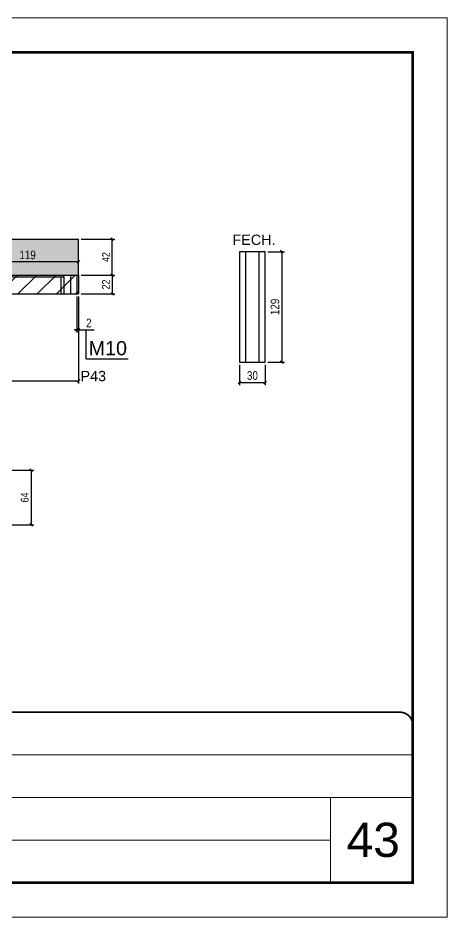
# Model space of a CAD drawing. Extents: x -20960 to -5926, y -2106 to 21915.
# Drawn here: x -8053 to -7552, y 9380 to 10430 of the extents above; entities that cross this region are included whole.
import ezdxf

# ---------------------------------------------------------------- set-up
doc = ezdxf.new("R2010")
doc.units = 0
doc.linetypes.add('CONTINUO', pattern=[0])
doc.linetypes.add('DASHED', pattern=[0.75, 0.5, -0.25])
for name, color, linetype in [('5', 5, 'Continuous'), ('COTA', 241, 'Continuous'), ('NOMENCLATURA', 7, 'Continuous'), ('Painéis', 200, 'Continuous'), ('SARR_2.2x7', 40, 'Continuous'), ('SARR_3.5x7', 81, 'Continuous')]:
    doc.layers.add(name, color=color, linetype=linetype)
for name, color, linetype, lineweight in [('CARIMBO', 255, 'Continuous', 9), ('Folhas', 255, 'Continuous', 9), ('Hachura', 251, 'Continuous', 9), ('SARRAFO DE PRESSAO', 251, 'DASHED', 9)]:
    doc.layers.add(name, color=color, linetype=linetype, lineweight=lineweight)
doc.styles.add('ARIAL', font='arial.ttf')
doc.styles.add('COTA TECNICA', font='techl___.ttf', dxfattribs={"height": 10})
doc.styles.add('COTA TECNICA-50', font='techl___.ttf', dxfattribs={"height": 9})
doc.styles.get("Standard").update_dxf_attribs({"font": 'arial.ttf'})
doc.dimstyles.new('COTA PAINEL-50', dxfattribs={"dimtxt": 9, "dimasz": 3, "dimexe": 3, "dimexo": 3, "dimgap": 3, "dimtad": 1, "dimdec": 1, "dimzin": 12, "dimdsep": 46, "dimtxsty": 'COTA TECNICA-50', "dimblk1": 'OBLIQUE', "dimblk2": 'OBLIQUE', "dimsah": 1, "dimcen": 0.9, "dimclrd": 4, "dimclre": 4, "dimclrt": 240, "dimadec": 1, "dimazin": 3, "dimtfac": 1, "dimtdec": 1, "dimtmove": 0, "dimatfit": 3, "dimfxl": 1, "dimtolj": 1, "dimtzin": 12, "dimarcsym": 0})
doc.dimstyles.new('PAINEL', dxfattribs={"dimtxt": 10, "dimasz": 3, "dimexe": 3, "dimexo": 3, "dimgap": 3, "dimtad": 1, "dimdec": 1, "dimzin": 12, "dimdsep": 46, "dimtxsty": 'COTA TECNICA', "dimblk1": 'OBLIQUE', "dimblk2": 'OBLIQUE', "dimsah": 1, "dimcen": 0.9, "dimclrd": 4, "dimclre": 4, "dimclrt": 240, "dimadec": 1, "dimazin": 3, "dimtfac": 1, "dimtdec": 1, "dimtmove": 0, "dimatfit": 3, "dimfxl": 1, "dimtolj": 1, "dimtzin": 12, "dimarcsym": 0})

# ---------------------------------------------------------------- blocks, each defined once
blk = doc.blocks.new('9999999999')
at = {"color": 30, "linetype": 'CONTINUO'}
for p, q in [((98564.6, 34379.6), (99584, 34379.6)), ((98564.6, 34329.8), (99488, 34329.8)), ((99584, 34329.8), (99488, 34329.8)), ((99488, 34329.8), (99488, 34230.2)), ((98564.6, 34280), (99488, 34280))]:
    blk.add_line(p, q, dxfattribs=at)
at = {"color": 30, "linetype": 'CONTINUO', "const_width": 2}
blk.add_lwpolyline([(99584, 34230.2), (99584, 34414.4, 0.414214), (99569, 34429.4), (98229, 34429.4, 0.414214), (98214, 34414.4), (98214, 34245.2, 0.414214), (98229, 34230.2), (99584, 34230.2)], format="xyb", dxfattribs=at)
at = {"layer": 'Folhas'}
blk.add_lwpolyline([(98139, 34190.2), (99624, 34190.2), (99624, 35240.2), (98139, 35240.2)], close=True, dxfattribs=at)
at = {"layer": 'Folhas', "color": 30, "const_width": 3}
blk.add_lwpolyline([(98214, 34230.2), (99584, 34230.2), (99584, 35200.2), (98214, 35200.2)], close=True, dxfattribs=at)
blk = doc.blocks.new('_Oblique')
at = {"color": 0, "linetype": 'ByBlock', "lineweight": -2}
blk.add_line((-0.5, -0.5), (0.5, 0.5), dxfattribs=at)
blk = doc.blocks.new('*D1673')
at = {"layer": 'COTA', "color": 4, "lineweight": -2, "ltscale": 25, "transparency": 16777216}
for p, q in [((-8224, 10104.4), (-8224, 10002.8)), ((-7982, 10104.4), (-7982, 10002.8)), ((-8224, 10005.8), (-7982, 10005.8))]:
    blk.add_line(p, q, dxfattribs=at)
at = {"layer": 'Defpoints', "color": 0, "ltscale": 25, "transparency": 16777216}
for p in [(-8224, 10107.4), (-7982, 10107.4), (-7982, 10005.8)]:
    blk.add_point(p, dxfattribs=at)
at = {"layer": 'COTA', "color": 4, "lineweight": -2, "ltscale": 25, "transparency": 16777216, "xscale": 3, "yscale": 3, "zscale": 3, "rotation": 180}
blk.add_blockref('_Oblique', (-8224, 10005.8), dxfattribs=at)
at = {"layer": 'COTA', "color": 4, "lineweight": -2, "ltscale": 25, "transparency": 16777216, "xscale": 3, "yscale": 3, "zscale": 3}
blk.add_blockref('_Oblique', (-7982, 10005.8), dxfattribs=at)
at = {"layer": 'COTA', "color": 240, "ltscale": 25, "transparency": 16777216, "insert": (-8103, 10013.9), "char_height": 10, "attachment_point": 5, "style": 'COTA TECNICA'}
blk.add_mtext('\\A1;242', dxfattribs=at)
blk = doc.blocks.new('*D1674')
at = {"layer": 'COTA', "color": 4, "lineweight": -2, "ltscale": 25, "transparency": 16777216}
for p, q in [((-7984, 10104.4), (-7984, 10062.5)), ((-7982, 10104.4), (-7982, 10062.5)), ((-7984, 10065.5), (-7987, 10065.5)), ((-7984, 10065.5), (-7982, 10065.5)), ((-7982, 10065.5), (-7963.9, 10065.5))]:
    blk.add_line(p, q, dxfattribs=at)
at = {"layer": 'Defpoints', "color": 0, "ltscale": 25, "transparency": 16777216}
for p in [(-7984, 10107.4), (-7982, 10107.4), (-7982, 10065.5)]:
    blk.add_point(p, dxfattribs=at)
at = {"layer": 'COTA', "color": 4, "lineweight": -2, "ltscale": 25, "transparency": 16777216, "xscale": 3, "yscale": 3, "zscale": 3}
blk.add_blockref('_Oblique', (-7984, 10065.5), dxfattribs=at)
at = {"layer": 'COTA', "color": 4, "lineweight": -2, "ltscale": 25, "transparency": 16777216, "xscale": 3, "yscale": 3, "zscale": 3, "rotation": 180}
blk.add_blockref('_Oblique', (-7982, 10065.5), dxfattribs=at)
at = {"layer": 'COTA', "color": 240, "ltscale": 25, "transparency": 16777216, "insert": (-7970, 10073.5), "char_height": 10, "attachment_point": 5, "style": 'COTA TECNICA'}
blk.add_mtext('\\A1;2', dxfattribs=at)
blk = doc.blocks.new('*D1676')
at = {"layer": 'COTA', "color": 4, "lineweight": -2, "ltscale": 25, "transparency": 16777216}
for p, q in [((-7794.1, 10024.7), (-7794.1, 10000.8)), ((-7764.1, 10024.7), (-7764.1, 10000.8)), ((-7794.1, 10003.8), (-7764.1, 10003.8))]:
    blk.add_line(p, q, dxfattribs=at)
at = {"layer": 'Defpoints', "color": 0, "ltscale": 25, "transparency": 16777216}
for p in [(-7794.1, 10027.7), (-7764.1, 10027.7), (-7764.1, 10003.8)]:
    blk.add_point(p, dxfattribs=at)
at = {"layer": 'COTA', "color": 4, "lineweight": -2, "ltscale": 25, "transparency": 16777216, "xscale": 3, "yscale": 3, "zscale": 3, "rotation": 180}
blk.add_blockref('_Oblique', (-7794.1, 10003.8), dxfattribs=at)
at = {"layer": 'COTA', "color": 4, "lineweight": -2, "ltscale": 25, "transparency": 16777216, "xscale": 3, "yscale": 3, "zscale": 3}
blk.add_blockref('_Oblique', (-7764.1, 10003.8), dxfattribs=at)
at = {"layer": 'COTA', "color": 240, "ltscale": 25, "transparency": 16777216, "insert": (-7779.1, 10012), "char_height": 10, "attachment_point": 5, "style": 'COTA TECNICA'}
blk.add_mtext('\\A1;30', dxfattribs=at)
blk = doc.blocks.new('*D1677')
at = {"layer": 'COTA', "color": 4, "lineweight": -2, "ltscale": 25, "transparency": 16777216}
for p, q in [((-7761.1, 10156.7), (-7741.7, 10156.7)), ((-7744.7, 10156.7), (-7744.7, 10027.7)), ((-7761.1, 10027.7), (-7741.7, 10027.7))]:
    blk.add_line(p, q, dxfattribs=at)
at = {"layer": 'Defpoints', "color": 0, "ltscale": 25, "transparency": 16777216}
for p in [(-7764.1, 10156.7), (-7764.1, 10027.7), (-7744.7, 10027.7)]:
    blk.add_point(p, dxfattribs=at)
at = {"layer": 'COTA', "color": 4, "lineweight": -2, "ltscale": 25, "transparency": 16777216, "xscale": 3, "yscale": 3, "zscale": 3}
for p, rotation in [((-7744.7, 10156.7), 90), ((-7744.7, 10027.7), 270)]:
    blk.add_blockref('_Oblique', p, dxfattribs=dict(at, rotation=rotation))
at = {"layer": 'COTA', "color": 240, "ltscale": 25, "transparency": 16777216, "insert": (-7752.8, 10092.2), "char_height": 10, "attachment_point": 5, "rotation": 90, "style": 'COTA TECNICA'}
blk.add_mtext('\\A1;129', dxfattribs=at)
blk = doc.blocks.new('*D1681')
at = {"layer": 'COTA', "color": 4, "lineweight": -2, "transparency": 16777216}
for p, q in [((-7979, 10129.4), (-7939.6, 10129.4)), ((-7942.6, 10129.4), (-7942.6, 10107.4)), ((-7979, 10107.4), (-7939.6, 10107.4))]:
    blk.add_line(p, q, dxfattribs=at)
at = {"layer": 'Defpoints', "color": 0, "transparency": 16777216}
for p in [(-7982, 10129.4), (-7982, 10107.4), (-7942.6, 10107.4)]:
    blk.add_point(p, dxfattribs=at)
at = {"layer": 'COTA', "color": 4, "lineweight": -2, "transparency": 16777216, "xscale": 3, "yscale": 3, "zscale": 3}
for p, rotation in [((-7942.6, 10129.4), 90), ((-7942.6, 10107.4), 270)]:
    blk.add_blockref('_Oblique', p, dxfattribs=dict(at, rotation=rotation))
at = {"layer": 'COTA', "color": 240, "transparency": 16777216, "insert": (-7950.1, 10118.4), "char_height": 9, "attachment_point": 5, "rotation": 90, "style": 'COTA TECNICA-50'}
blk.add_mtext('\\A1;22', dxfattribs=at)
blk = doc.blocks.new('*D1682')
at = {"layer": 'COTA', "color": 4, "lineweight": -2, "transparency": 16777216}
for p, q in [((-7979, 10171.4), (-7939.6, 10171.4)), ((-7942.6, 10129.4), (-7942.6, 10171.4)), ((-7979, 10129.4), (-7939.6, 10129.4))]:
    blk.add_line(p, q, dxfattribs=at)
at = {"layer": 'Defpoints', "color": 0, "transparency": 16777216}
for p in [(-7982, 10171.4), (-7942.6, 10171.4), (-7982, 10129.4)]:
    blk.add_point(p, dxfattribs=at)
at = {"layer": 'COTA', "color": 4, "lineweight": -2, "transparency": 16777216, "xscale": 3, "yscale": 3, "zscale": 3}
for p, rotation in [((-7942.6, 10171.4), 90), ((-7942.6, 10129.4), 270)]:
    blk.add_blockref('_Oblique', p, dxfattribs=dict(at, rotation=rotation))
at = {"layer": 'COTA', "color": 240, "transparency": 16777216, "insert": (-7950.1, 10150.4), "char_height": 9, "attachment_point": 5, "rotation": 90, "style": 'COTA TECNICA-50'}
blk.add_mtext('\\A1;42', dxfattribs=at)
blk = doc.blocks.new('*D1699')
at = {"layer": 'COTA', "color": 4, "lineweight": -2, "transparency": 16777216}
for p, q in [((-8081.5, 9901.6), (-8034.2, 9901.6)), ((-8037.2, 9901.6), (-8037.2, 9837.6)), ((-8081.5, 9837.6), (-8034.2, 9837.6))]:
    blk.add_line(p, q, dxfattribs=at)
at = {"layer": 'Defpoints', "color": 0, "transparency": 16777216}
for p in [(-8084.5, 9901.6), (-8084.5, 9837.6), (-8037.2, 9837.6)]:
    blk.add_point(p, dxfattribs=at)
at = {"layer": 'COTA', "color": 4, "lineweight": -2, "transparency": 16777216, "xscale": 3, "yscale": 3, "zscale": 3}
for p, rotation in [((-8037.2, 9901.6), 90), ((-8037.2, 9837.6), 270)]:
    blk.add_blockref('_Oblique', p, dxfattribs=dict(at, rotation=rotation))
at = {"layer": 'COTA', "color": 240, "transparency": 16777216, "insert": (-8044.8, 9869.6), "char_height": 9, "attachment_point": 5, "rotation": 90, "style": 'COTA TECNICA-50'}
blk.add_mtext('\\A1;64', dxfattribs=at)
blk = doc.blocks.new('*D1729')
at = {"layer": 'COTA', "color": 4, "linetype": 'ByBlock', "lineweight": -2, "transparency": 16777216}
for p, q in [((-8101, 10132.4), (-8101, 10147.8)), ((-7982, 10144.8), (-8101, 10144.8)), ((-7982, 10132.4), (-7982, 10147.8))]:
    blk.add_line(p, q, dxfattribs=at)
at = {"layer": 'Defpoints', "color": 0, "linetype": 'ByBlock', "transparency": 16777216}
for p in [(-8101, 10144.8), (-8101, 10129.4), (-7982, 10129.4)]:
    blk.add_point(p, dxfattribs=at)
at = {"layer": 'COTA', "color": 4, "linetype": 'ByBlock', "lineweight": -2, "transparency": 16777216, "xscale": 3, "yscale": 3, "zscale": 3, "rotation": 180}
blk.add_blockref('_Oblique', (-8101, 10144.8), dxfattribs=at)
at = {"layer": 'COTA', "color": 4, "linetype": 'ByBlock', "lineweight": -2, "transparency": 16777216, "xscale": 3, "yscale": 3, "zscale": 3}
blk.add_blockref('_Oblique', (-7982, 10144.8), dxfattribs=at)
at = {"layer": 'COTA', "color": 240, "linetype": 'ByBlock', "transparency": 16777216, "insert": (-8041.5, 10152.9), "char_height": 10, "attachment_point": 5, "style": 'COTA TECNICA'}
blk.add_mtext('\\A1;119', dxfattribs=at)

msp = doc.modelspace()

# ---------------------------------------------------------------- hatches: boundary and pattern name
at = {"layer": 'COTA', "linetype": 'ByBlock'}
h = msp.add_hatch(dxfattribs=at)
h.set_pattern_fill('AR-CONC', color=256, scale=0.03)
h.paths.add_polyline_path([(-7982.04, 10171.38), (-8646.04, 10171.38), (-8669.08, 10171.38), (-8669.08, 10107.38), (-8669.08, 10060.38), (-8646.04, 10060.38), (-8646.04, 10114.38), (-8646.04, 10150.18), (-8101.04, 10150.18), (-8101.04, 10129.38), (-7982.04, 10129.38)])
h.paths.add_polyline_path([(-8053.22, 10143.06), (-8030.42, 10143.06), (-8030.42, 10163.65), (-8053.22, 10163.65)], flags=24)
at = {"layer": 'Hachura', "ltscale": 25}
h = msp.add_hatch(dxfattribs=at)
h.set_pattern_fill('ANSI31', color=256, scale=5)
h.set_pattern_definition([(45, (-151002.373, -21913.633), (-11.2253202, 11.2253202), [])])
h.paths.add_polyline_path([(-7982.04, 10129.38), (-8101.04, 10129.38), (-8101.04, 10150.18), (-8468.04, 10150.18), (-8468.04, 10107.38), (-7982.04, 10107.38)])

# ---------------------------------------------------------------- linework, layer by layer
at = {"layer": 'COTA', "linetype": 'ByBlock'}
for p in [(-8646.04, 10171.38), (-7982.04, 10129.38)]:
    msp.add_line(p, (-7982.04, 10171.38), dxfattribs=at)
at = {"layer": 'NOMENCLATURA', "linetype": 'Continuous'}
for q in [(-7972.98, 10065.53), (-7924.18, 10031.57)]:
    msp.add_line((-7972.98, 10031.57), q, dxfattribs=at)
at = {"layer": 'Painéis', "ltscale": 25}
for p, q in [((-7764.15, 10156.68), (-7794.15, 10156.68)), ((-7794.15, 10156.68), (-7794.15, 10027.68)), ((-7764.15, 10027.68), (-7764.15, 10156.68)), ((-7794.15, 10027.68), (-7764.15, 10027.68))]:
    msp.add_line(p, q, dxfattribs=at)
at = {"layer": 'Painéis', "linetype": 'ByBlock'}
for p, q in [((-8101.04, 10129.38), (-7982.04, 10129.38)), ((-7984.04, 10129.38), (-7984.04, 10107.38)), ((-7982.04, 10129.38), (-7982.04, 10107.38)), ((-8646.04, 10107.38), (-7982.04, 10107.38))]:
    msp.add_line(p, q, dxfattribs=at)
at = {"layer": 'SARR_2.2x7', "linetype": 'Continuous', "ltscale": 50}
for p, q in [((-7787.15, 10156.68), (-7787.15, 10027.68)), ((-7771.15, 10027.68), (-7771.15, 10156.68))]:
    msp.add_line(p, q, dxfattribs=at)
at = {"layer": 'SARR_2.2x7', "linetype": 'Continuous'}
for p, q in [((-8101.04, 10127.18), (-7999.04, 10127.18)), ((-7999.04, 10127.18), (-7999.04, 10129.38)), ((-7991.04, 10107.38), (-7991.04, 10129.38))]:
    msp.add_line(p, q, dxfattribs=at)
at = {"layer": 'SARR_3.5x7'}
for p, q in [((-8002.54, 10127.18), (-8002.54, 10107.38)), ((-7999.04, 10127.18), (-7999.04, 10107.38))]:
    msp.add_line(p, q, dxfattribs=at)

# ---------------------------------------------------------------- block references
at = {"layer": 'SARRAFO DE PRESSAO', "color": 6, "linetype": 'ByBlock'}
msp.add_blockref('9999999999', (-107175.98, -24810.57), dxfattribs=at)

# ---------------------------------------------------------------- texts
at = {"layer": '5', "color": 7, "linetype": 'Continuous'}
msp.add_text('FECH. ', height=12, rotation=359.99996, dxfattribs=at).set_placement((-7802.43, 10164.62))
at = {"layer": '5', "linetype": 'Continuous'}
msp.add_text('P43', height=12, rotation=0.00004, dxfattribs=at).set_placement((-7979.74, 10005.46))
at = {"layer": 'CARIMBO', "style": 'ARIAL'}
msp.add_text('43', height=40, dxfattribs=at).set_placement((-7669.14, 9449.78))
at = {"layer": 'NOMENCLATURA', "linetype": 'Continuous'}
msp.add_text('M10', height=16.5, dxfattribs=at).set_placement((-7970.29, 10035.77))

# ---------------------------------------------------------------- dimensions: what is measured, and where the dimension line sits
at = {"layer": 'COTA'}
for base, p1, p2, picture, middle in [((-7942.56, 10171.38), (-7982.04, 10129.38), (-7982.04, 10171.38), '*D1682', (-7950.13, 10150.38)), ((-8037.2, 9837.59), (-8084.46, 9901.59), (-8084.46, 9837.59), '*D1699', (-8044.79, 9869.59))]:
    dim = msp.add_linear_dim(base=base, p1=p1, p2=p2, angle=90, dimstyle='COTA PAINEL-50', dxfattribs=at)
    dim.commit()
    dim.dimension.update_dxf_attribs({"geometry": picture, "text_midpoint": middle})
at = {"layer": 'COTA', "linetype": 'ByBlock'}
dim = msp.add_linear_dim(base=(-8101.04, 10144.84), p1=(-7982.04, 10129.38), p2=(-8101.04, 10129.38), dimstyle='PAINEL', dxfattribs=at)
dim.commit()
dim.dimension.update_dxf_attribs({"geometry": '*D1729', "text_midpoint": (-8041.54, 10144.84), "dimtype": 160})
at = {"layer": 'COTA', "ltscale": 25}
dim = msp.add_linear_dim(base=(-7744.67, 10027.68), p1=(-7764.15, 10156.68), p2=(-7764.15, 10027.68), angle=90, dimstyle='PAINEL', dxfattribs=at)
dim.commit()
dim.dimension.update_dxf_attribs({"geometry": '*D1677', "text_midpoint": (-7752.76, 10092.18)})
at = {"layer": 'COTA'}
dim = msp.add_linear_dim(base=(-7942.56, 10107.38), p1=(-7982.04, 10129.38), p2=(-7982.04, 10107.38), angle=90, dimstyle='COTA PAINEL-50', dxfattribs=at)
dim.commit()
dim.dimension.update_dxf_attribs({"geometry": '*D1681', "text_midpoint": (-7942.56, 10118.38), "dimtype": 160})
at = {"layer": 'COTA', "ltscale": 25}
for base, p1, p2, picture, middle in [((-7982.04, 10005.78), (-8224.04, 10107.38), (-7982.04, 10107.38), '*D1673', (-8103.04, 10013.85)), ((-7982.04, 10065.53), (-7984.04, 10107.38), (-7982.04, 10107.38), '*D1674', (-7969.98, 10073.53)), ((-7764.15, 10003.75), (-7794.15, 10027.68), (-7764.15, 10027.68), '*D1676', (-7779.15, 10011.97))]:
    dim = msp.add_linear_dim(base=base, p1=p1, p2=p2, dimstyle='PAINEL', dxfattribs=at)
    dim.commit()
    dim.dimension.update_dxf_attribs({"geometry": picture, "text_midpoint": middle})

doc.saveas('drawing.dxf')
